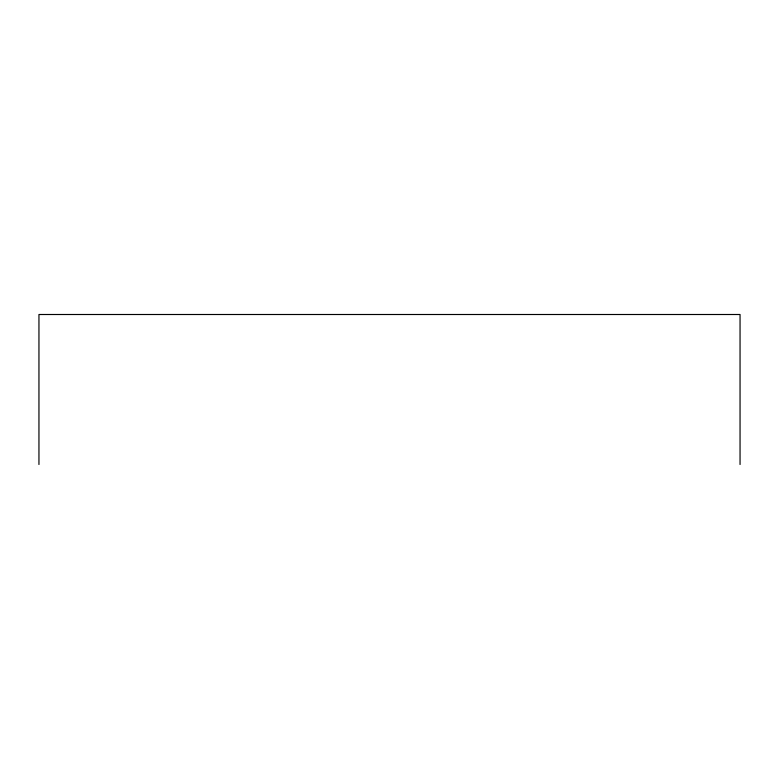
<?xml version="1.0" encoding="UTF-8"?>
<svg xmlns="http://www.w3.org/2000/svg" width="779" height="779" viewBox="0 0 779 779"><rect width="100%" height="100%" fill="white"/><g stroke="black" fill="none" stroke-linecap="round" stroke-linejoin="round"><path stroke-width="1.17" d="M740.05 464.498L740.05 314.502L38.95 314.502L38.95 464.498"/></g></svg>
